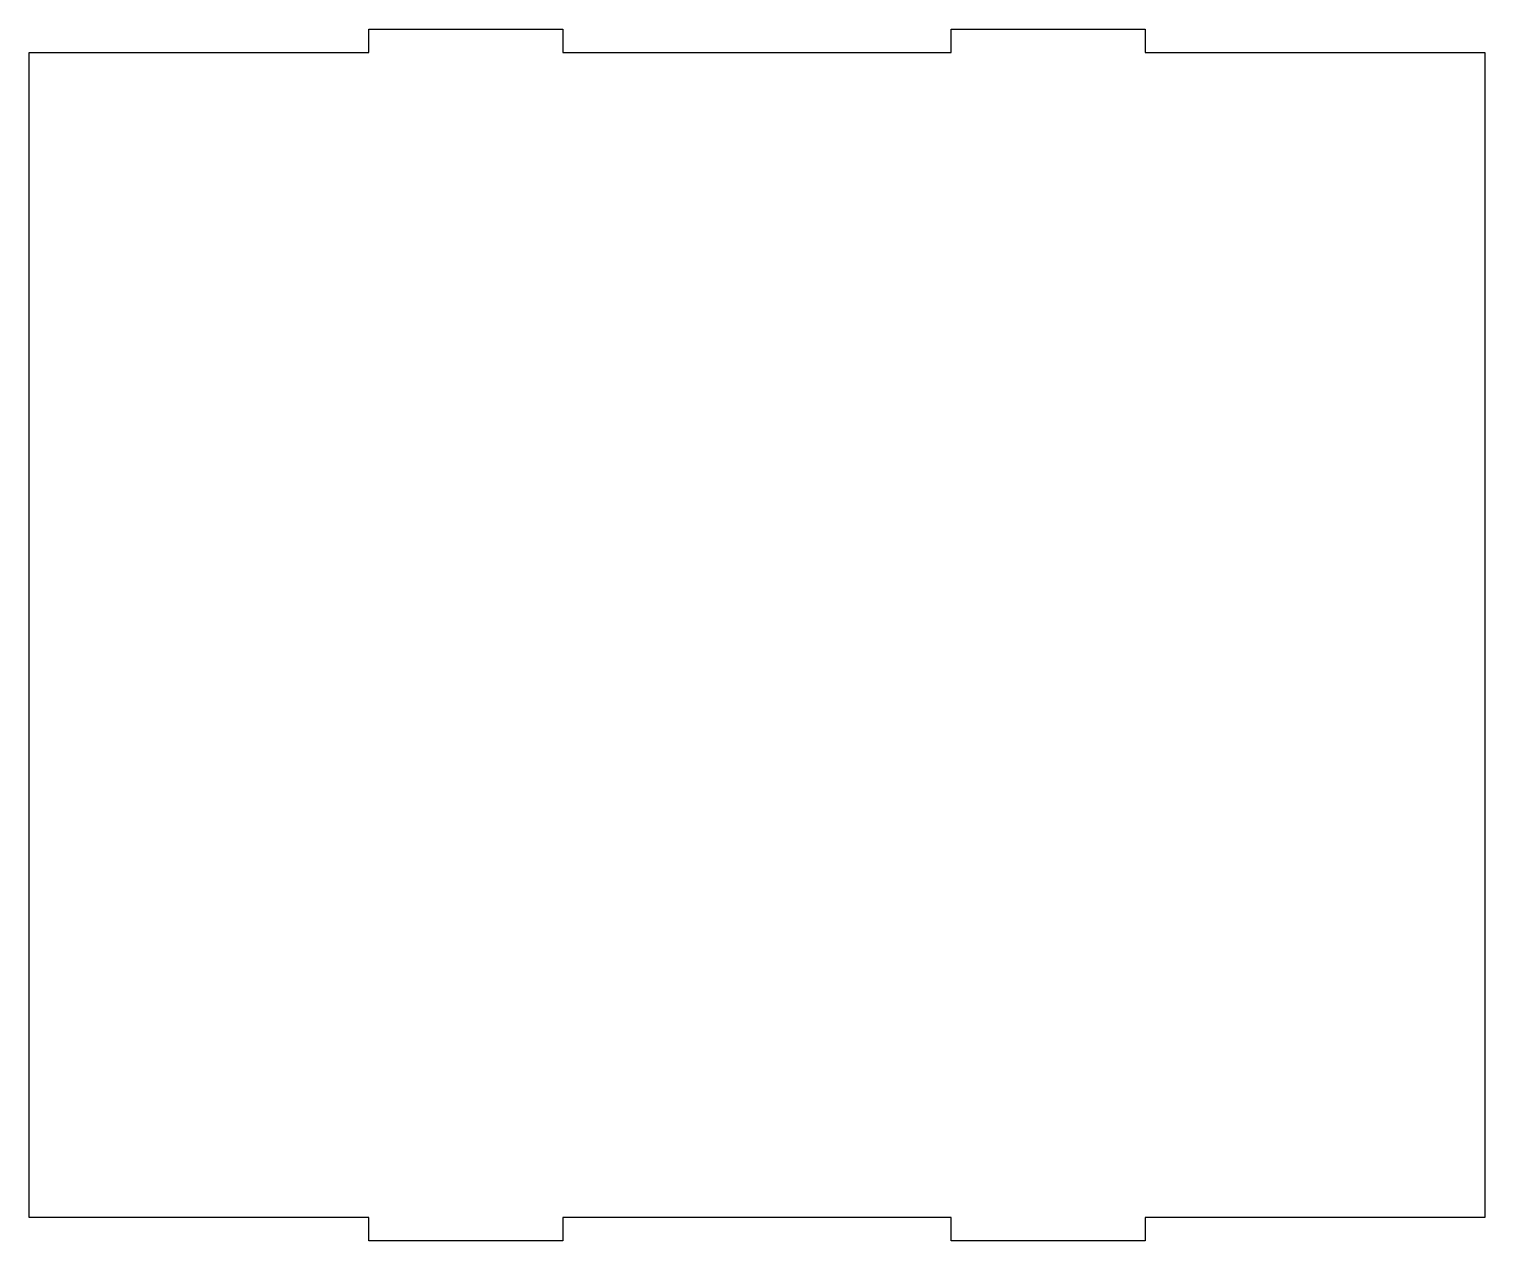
# Model space of a CAD drawing. Header units: millimetres. Extents: x -201 to -13, y 678 to 834.
import ezdxf

# ---------------------------------------------------------------- set-up
doc = ezdxf.new("R2010")
doc.units = ezdxf.units.MM
doc.layers.get('0').update_dxf_attribs({"linetype": 'CONTINUOUS'})

msp = doc.modelspace()

# ---------------------------------------------------------------- linework, layer by layer
msp.add_lwpolyline([(-57.2, 831), (-13.45, 831), (-13.45, 681), (-57.2, 681), (-57.2, 678), (-82.2, 678), (-82.2, 681), (-132.2, 681), (-132.2, 678), (-157.2, 678), (-157.2, 681), (-200.95, 681), (-200.95, 831), (-157.2, 831), (-157.2, 834), (-132.2, 834), (-132.2, 831), (-82.2, 831), (-82.2, 834), (-57.2, 834)], close=True)

doc.saveas('drawing.dxf')
